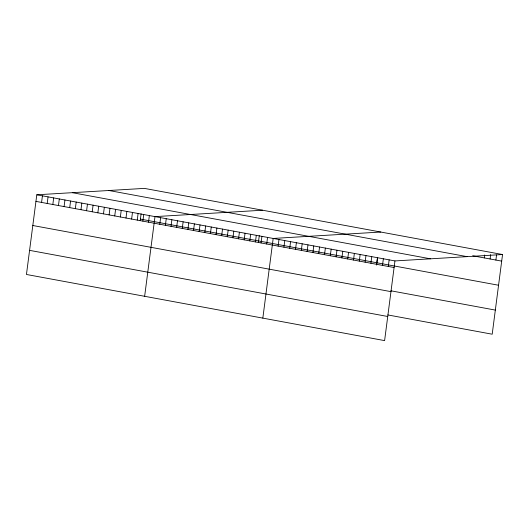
<?xml version="1.0" encoding="UTF-8"?>
<svg xmlns="http://www.w3.org/2000/svg" width="529" height="529" viewBox="0 0 529 529"><rect width="100%" height="100%" fill="white"/><g stroke="black" fill="none" stroke-linecap="round" stroke-linejoin="round"><path stroke-width="0.79" d="M502.55 254.528L144.397 188.39L36.799 194.791L26.45 274.472L384.603 340.61L394.951 260.929L502.55 254.528L492.201 334.209L387.823 314.934M41.573 202.428L42.426 195.829M47.2 203.467L48.053 196.874M52.827 204.505L53.68 197.912M58.455 205.543L59.314 198.95M64.082 206.581L64.941 199.988M69.709 207.619L70.569 201.027M75.336 208.664L76.196 202.065M80.97 209.702L81.823 203.11M86.597 210.74L87.45 204.148M92.225 211.779L93.078 205.186M97.852 212.817L98.705 206.224M103.479 213.861L104.339 207.262M109.106 214.9L109.966 208.307M114.733 215.938L115.593 209.345M120.361 216.976L121.22 210.383M125.995 218.014L126.848 211.421M131.622 219.052L132.475 212.46M137.249 220.097L138.102 213.498M140.205 220.653L141.091 213.828M142.876 221.135L143.736 214.543M148.504 222.173L149.363 215.581M144.642 296.3L154.99 216.619L262.589 210.218M159.758 224.25L160.618 217.657M165.392 225.288L166.245 218.695M171.019 226.333L171.872 219.733M176.646 227.371L177.499 220.778M182.274 228.409L183.127 221.816M187.901 229.447L188.76 222.854M193.528 230.485L194.388 223.893M199.155 231.53L200.015 224.931M204.783 232.568L205.642 225.976M210.416 233.606L211.269 227.014M216.044 234.645L216.897 228.052M221.671 235.683L222.524 229.09M227.298 236.721L228.158 230.128M232.925 237.766L233.785 231.166M238.553 238.804L239.412 232.211M244.18 239.842L245.039 233.249M249.814 240.88L250.667 234.287M255.441 241.918L256.294 235.326M258.397 242.48L259.283 235.65M261.068 242.956L261.921 236.364M266.695 244.001L267.548 237.402M262.834 318.121L273.182 238.447L380.781 232.039M278.122 246.111L278.975 239.518M283.921 247.182L284.774 240.589M289.72 248.253L290.573 241.654M295.519 249.324L296.372 242.725M301.318 250.396L302.171 243.796M307.118 251.46L307.971 244.867M312.917 252.531L313.77 245.939M318.709 253.603L319.569 247.01M324.508 254.674L325.368 248.081M330.308 255.745L331.167 249.152M336.107 256.816L336.966 250.224M341.906 257.887L342.766 251.295M347.705 258.959L348.565 252.366M353.504 260.03L354.364 253.437M359.303 261.101L360.156 254.509M365.103 262.172L365.956 255.58M370.902 263.244L371.755 256.651M376.489 265.082L377.475 257.478M376.701 264.315L377.554 257.722M382.5 265.386L383.353 258.793M388.299 266.457L389.152 259.858M484.299 257.907L484.676 254.978M490.099 258.979L490.667 254.588M495.898 260.05L496.559 254.925M472.701 255.772L501.69 261.121M108.888 190.5L467.041 256.644M72.308 192.682L430.461 258.82M36.799 194.791L394.951 260.929M140.41 219.099L498.563 285.243M35.939 201.384L394.092 267.529M390.957 290.811L495.336 310.087M32.811 225.506L390.964 291.644M29.584 250.356L387.737 316.494"/></g></svg>
